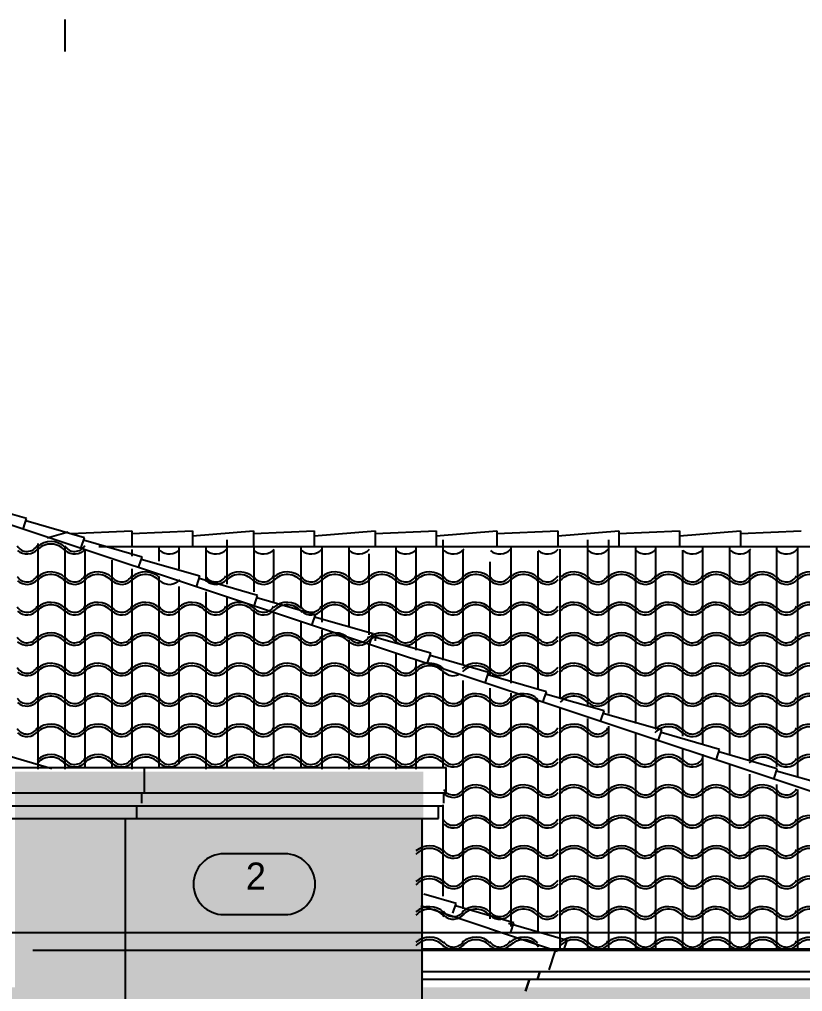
# Model space of a CAD drawing. Extents: x -92740 to -63661, y -15771 to -4391.
# Drawn here: x -83991.1 to -83826.7, y -13516 to -13311.9 of the extents above; entities that cross this region are included whole.
import ezdxf
from ezdxf.enums import TextEntityAlignment as Align

# ---------------------------------------------------------------- set-up
doc = ezdxf.new("R2010")
doc.units = 0
doc.header["$MEASUREMENT"] = 0
for name, color, linetype in [('B1NOTES', 2, 'Continuous'), ('ELEVATIONS', 7, 'Continuous'), ('ROOFTILE', 7, 'Continuous'), ('STUCCO', 4, 'Continuous')]:
    doc.layers.add(name, color=color, linetype=linetype)
doc.styles.add('DCADTXTSTYLE1', font='AVG_TP')

msp = doc.modelspace()

# ---------------------------------------------------------------- hatches: boundary and pattern name
at = {"layer": 'STUCCO', "linetype": 'Continuous', "ltscale": 12.78}
h = msp.add_hatch(dxfattribs=at)
h.set_pattern_fill('cement', color=9, scale=1.5625, style=0, pattern_type=2)
h.set_pattern_definition([(20, (0, 0), (-2.1376259, 5.8730789), [-6.09375015, 0.15625]), (55, (0, 0), (-5.11970028, 3.58485273), [-6.09375015, 0.15625]), (80, (0, 0), (-6.15504846, 1.0853011), [-6.09375015, 0.15625])])
h.paths.add_polyline_path([(-84074.03, -13517.79), (-84074.03, -13624.82), (-84002.68, -13589.88), (-83882.33, -13589.88), (-83882.33, -13577.43), (-83885.53, -13577.43), (-83885.53, -13575.3), (-83885.53, -13565.72), (-83812.57, -13565.72), (-83812.57, -13575.3), (-83814.17, -13575.3), (-83814.17, -13577.96), (-83816.3, -13577.96), (-83816.3, -13590.74), (-83725.78, -13590.74), (-83725.78, -13515.13), (-83906.29, -13515.13), (-83906.29, -13480.52), (-83906.29, -13469.87), (-83992.03, -13469.87), (-83992.03, -13515.13)], flags=0)

# ---------------------------------------------------------------- linework, layer by layer
at = {"layer": 'B1NOTES', "color": 1, "linetype": 'Continuous', "ltscale": 12.78}
for p, q in [((-83935.4, -13487.08), (-83948.18, -13487.08)), ((-83929.01, -13493.47), (-83929.01, -13493.47)), ((-83948.18, -13499.86), (-83935.4, -13499.86))]:
    msp.add_line(p, q, dxfattribs=at)
for centre, start, end in [((-83948.18, -13493.47), 90, 180), ((-83935.4, -13493.47), 0, 90), ((-83948.18, -13493.47), 180, 270), ((-83935.4, -13493.47), 270, 360)]:
    msp.add_arc(centre, 6.39, start, end, dxfattribs=at)
at = {"layer": 'ELEVATIONS', "color": 1, "linetype": 'Continuous', "ltscale": 12.78}
for p, q in [((-83724.2, -13507.6), (-84034.9, -13404.04)), ((-83989.59, -13416.68), (-84001.88, -13413.15)), ((-83990.27, -13418.7), (-83989.59, -13416.68)), ((-83977.47, -13420.73), (-83989.76, -13417.19)), ((-83985.28, -13420.73), (-83980.85, -13419.45)), ((-83980.31, -13419.81), (-83967.53, -13419.28)), ((-83978.14, -13422.75), (-83977.47, -13420.73)), ((-83967.53, -13419.28), (-83967.53, -13422.47)), ((-83967.53, -13419.81), (-83954.75, -13419.28)), ((-83954.75, -13420.34), (-83941.97, -13419.28)), ((-83954.75, -13419.28), (-83954.75, -13422.47)), ((-83941.97, -13419.28), (-83941.97, -13422.47)), ((-83941.97, -13419.81), (-83929.19, -13419.28)), ((-83929.19, -13420.34), (-83916.41, -13419.28)), ((-83929.19, -13419.28), (-83929.19, -13422.47)), ((-83916.41, -13419.28), (-83916.41, -13422.47)), ((-83916.41, -13419.81), (-83903.63, -13419.28)), ((-83903.63, -13420.34), (-83890.85, -13419.28)), ((-83903.63, -13419.28), (-83903.63, -13422.47)), ((-83890.85, -13419.28), (-83890.85, -13422.47)), ((-83890.85, -13419.81), (-83878.07, -13419.28)), ((-83878.07, -13420.34), (-83865.29, -13419.28)), ((-83878.07, -13419.28), (-83878.07, -13422.47)), ((-83865.29, -13419.28), (-83865.29, -13422.47)), ((-83865.29, -13419.81), (-83852.51, -13419.28)), ((-83852.51, -13420.34), (-83839.73, -13419.28)), ((-83852.51, -13419.28), (-83852.51, -13422.47)), ((-83839.73, -13419.28), (-83839.73, -13422.47)), ((-83839.73, -13419.81), (-83826.95, -13419.28)), ((-83965.34, -13424.77), (-83977.64, -13421.23)), ((-83974.45, -13422.55), (-83711.4, -13422.55)), ((-83966.02, -13426.79), (-83965.34, -13424.77)), ((-83953.22, -13428.81), (-83965.51, -13425.27)), ((-83953.89, -13430.83), (-83953.22, -13428.81)), ((-83941.1, -13432.85), (-83953.39, -13429.31)), ((-83941.77, -13434.87), (-83941.1, -13432.85)), ((-83928.97, -13436.89), (-83941.26, -13433.35)), ((-83929.64, -13438.91), (-83928.97, -13436.89)), ((-83916.85, -13440.93), (-83929.14, -13437.4)), ((-83917.52, -13442.95), (-83916.85, -13440.93)), ((-83916.41, -13440.78), (-83916.41, -13442.37)), ((-83904.72, -13444.97), (-83917.02, -13441.44)), ((-83905.4, -13446.99), (-83904.72, -13444.97)), ((-83892.6, -13449.02), (-83904.89, -13445.48)), ((-83893.27, -13451.04), (-83892.6, -13449.02)), ((-83880.47, -13453.06), (-83892.77, -13449.52)), ((-83881.15, -13455.08), (-83880.47, -13453.06)), ((-83868.35, -13457.1), (-83880.64, -13453.56)), ((-83869.02, -13459.12), (-83868.35, -13457.1)), ((-83856.23, -13461.14), (-83868.52, -13457.6)), ((-83856.9, -13463.16), (-83856.23, -13461.14)), ((-83844.1, -13465.18), (-83856.39, -13461.64)), ((-83984.27, -13469.22), (-83996.57, -13465.69)), ((-83844.78, -13467.2), (-83844.1, -13465.18)), ((-83831.98, -13469.22), (-83844.27, -13465.69)), ((-83999.48, -13469), (-83901.5, -13469)), ((-83964.87, -13474.32), (-83964.87, -13469)), ((-83901.5, -13474.32), (-83901.5, -13469)), ((-83832.65, -13471.24), (-83831.98, -13469.22)), ((-83819.85, -13473.26), (-83832.15, -13469.73)), ((-83999.48, -13474.32), (-83901.5, -13474.32)), ((-83965.4, -13476.45), (-83965.4, -13474.32)), ((-83902.03, -13476.45), (-83902.03, -13474.32)), ((-83996.82, -13476.99), (-83902.03, -13476.99)), ((-83966.47, -13479.65), (-83966.47, -13476.99)), ((-83903.1, -13479.65), (-83903.1, -13476.99)), ((-83994.69, -13479.65), (-83903.1, -13479.65)), ((-83968.93, -13479.65), (-83968.93, -13589.88)), ((-83906.62, -13479.98), (-83906.62, -13589.88)), ((-83899.4, -13497.51), (-83906.18, -13495.56)), ((-83878.1, -13507.6), (-83906.81, -13498.03)), ((-83900.08, -13499.53), (-83899.4, -13497.51)), ((-83887.28, -13501.55), (-83899.57, -13498.02)), ((-83876.1, -13505.28), (-83888.39, -13501.74)), ((-83887.95, -13503.57), (-83887.28, -13501.55)), ((-83876.77, -13507.3), (-83876.1, -13505.28)), ((-83710.81, -13507.09), (-83906.62, -13507.09)), ((-83878.7, -13507.6), (-83879.98, -13511.45)), ((-83712.78, -13511.88), (-83906.62, -13511.88)), ((-83881.9, -13511.88), (-83882.41, -13513.4)), ((-83881.83, -13511.88), (-83882.34, -13513.4)), ((-83906.62, -13513.4), (-83715.66, -13513.4)), ((-83884.09, -13513.4), (-83884.93, -13515.92)), ((-83884.02, -13513.4), (-83884.86, -13515.92))]:
    msp.add_line(p, q, dxfattribs=at)
at = {"layer": 'ELEVATIONS', "color": 2, "linetype": 'Continuous', "ltscale": 12.78}
for p, q in [((-84497.15, -13503.61), (-83735.36, -13503.61)), ((-83988.27, -13507.34), (-83604.37, -13507.34))]:
    msp.add_line(p, q, dxfattribs=at)
at = {"layer": 'ROOFTILE', "color": 7, "linetype": 'Continuous', "ltscale": 12.78}
for p, q in [((-83981.53, -13318.64), (-83981.53, -13311.89)), ((-83987.19, -13469.33), (-83987.19, -13421.91)), ((-83981.53, -13469.33), (-83981.53, -13422.47)), ((-83961.78, -13425.67), (-83961.78, -13422.55)), ((-83957.57, -13427.27), (-83957.57, -13422.47)), ((-83951.9, -13429.93), (-83951.9, -13422.55)), ((-83947.5, -13430.46), (-83947.5, -13421.16)), ((-83941.84, -13432.06), (-83941.84, -13422.55)), ((-83931.96, -13435.25), (-83931.96, -13422.47)), ((-83927.55, -13438.45), (-83927.55, -13422.47)), ((-83921.89, -13439.51), (-83921.89, -13422.55)), ((-83912.02, -13442.71), (-83912.02, -13422.47)), ((-83907.8, -13444.31), (-83907.8, -13422.55)), ((-83902.14, -13446.44), (-83902.14, -13421.16)), ((-83887.86, -13451.23), (-83887.86, -13422.55)), ((-83871.78, -13456.02), (-83871.78, -13421.16)), ((-83867.38, -13457.62), (-83867.38, -13421.16)), ((-83861.72, -13459.75), (-83861.72, -13422.55)), ((-83857.5, -13460.81), (-83857.5, -13422.55)), ((-83847.63, -13464.01), (-83847.63, -13422.55)), ((-83841.97, -13466.14), (-83841.97, -13422.55)), ((-83832.09, -13468.8), (-83832.09, -13422.55)), ((-83827.69, -13470.93), (-83827.69, -13422.55)), ((-83977.32, -13468.8), (-83977.32, -13423.23)), ((-83967.44, -13424.6), (-83967.44, -13423.16)), ((-83937.71, -13434.19), (-83937.71, -13423.19)), ((-83917.68, -13441.11), (-83917.68, -13424.13)), ((-83897.93, -13447.5), (-83897.93, -13423.29)), ((-83882.2, -13452.29), (-83882.2, -13423.54)), ((-83877.54, -13454.42), (-83877.54, -13423.11)), ((-83851.84, -13462.41), (-83851.84, -13423.34)), ((-83837.75, -13467.2), (-83837.75, -13423.29)), ((-83971.66, -13468.8), (-83971.66, -13425.4)), ((-83892.26, -13449.63), (-83892.26, -13425.78)), ((-83967.44, -13469.33), (-83967.44, -13427.27)), ((-83961.78, -13468.8), (-83961.78, -13428.86)), ((-83957.57, -13468.27), (-83957.57, -13430.99)), ((-83951.9, -13469.33), (-83951.9, -13432.06)), ((-83947.5, -13468.8), (-83947.5, -13433.12)), ((-83941.84, -13468.8), (-83941.84, -13435.79)), ((-83937.71, -13469.33), (-83937.71, -13436.32)), ((-83931.96, -13468.8), (-83931.96, -13438.45)), ((-83927.55, -13469.33), (-83927.55, -13440.05)), ((-83921.89, -13469.33), (-83921.89, -13442.18)), ((-83917.68, -13469.33), (-83917.68, -13443.24)), ((-83912.02, -13469.33), (-83912.02, -13444.84)), ((-83907.8, -13469.33), (-83907.8, -13446.44)), ((-83902.14, -13468.8), (-83902.14, -13448.57)), ((-83897.93, -13498.62), (-83897.93, -13450.7)), ((-83892.26, -13500.75), (-83892.26, -13452.29)), ((-83887.86, -13502.35), (-83887.86, -13453.36)), ((-83882.2, -13503.41), (-83882.2, -13454.96)), ((-83877.54, -13507.14), (-83877.54, -13456.55)), ((-83871.78, -13507.14), (-83871.78, -13458.68)), ((-83867.38, -13507.14), (-83867.38, -13460.28)), ((-83861.72, -13507.14), (-83861.72, -13461.88)), ((-83857.5, -13507.14), (-83857.5, -13462.94)), ((-83851.84, -13507.14), (-83851.84, -13465.07)), ((-83847.63, -13507.14), (-83847.63, -13466.14)), ((-83841.97, -13507.14), (-83841.97, -13468.27)), ((-83837.75, -13507.14), (-83837.75, -13470.4)), ((-83832.09, -13507.14), (-83832.09, -13472.53)), ((-83827.69, -13507.14), (-83827.69, -13473.59)), ((-83902.14, -13495.96), (-83902.14, -13476.79))]:
    msp.add_line(p, q, dxfattribs=at)
for centre, radius, start, end in [((-83989.51, -13421.16), 2.44, 211.6504, 331.6052), ((-83984.51, -13425.89), 4.37, 46.5154, 131.1465), ((-83984.51, -13425.89), 3.84, 36.0644, 138.0128), ((-83979.51, -13421.16), 2.44, 211.6504, 331.6052), ((-83989.51, -13421.16), 2.97, 228.3381, 319.0707), ((-83979.51, -13421.16), 2.97, 228.3381, 319.0707), ((-83959.64, -13421.16), 2.97, 228.3381, 319.0707), ((-83949.89, -13421.16), 2.97, 228.3381, 319.0707), ((-83939.88, -13421.16), 2.97, 228.3381, 319.0707), ((-83929.87, -13421.16), 2.97, 228.3381, 319.0707), ((-83919.87, -13421.16), 2.97, 228.3381, 319.0707), ((-83910, -13421.16), 2.97, 228.3381, 319.0707), ((-83900, -13421.16), 2.97, 228.3381, 319.0707), ((-83890.25, -13421.16), 2.97, 228.3381, 319.0707), ((-83880.24, -13421.16), 2.97, 228.3381, 319.0707), ((-83869.7, -13421.16), 2.97, 228.3381, 319.0707), ((-83859.7, -13421.16), 2.97, 228.3381, 319.0707), ((-83849.82, -13421.16), 2.97, 228.3381, 319.0707), ((-83839.82, -13421.16), 2.97, 228.3381, 319.0707), ((-83830.07, -13421.16), 2.97, 228.3381, 319.0707), ((-83989.51, -13427.55), 2.44, 211.6504, 331.6052), ((-83984.51, -13432.28), 4.37, 46.5154, 131.1465), ((-83984.51, -13432.28), 3.84, 36.0644, 138.0128), ((-83979.51, -13427.55), 2.44, 211.6504, 331.6052), ((-83974.64, -13432.28), 4.37, 46.5154, 131.1465), ((-83974.64, -13432.28), 3.84, 36.0644, 138.0128), ((-83969.64, -13427.55), 2.44, 211.6504, 331.6052), ((-83964.64, -13432.28), 4.37, 46.5154, 131.1465), ((-83964.64, -13432.28), 3.84, 36.0644, 138.0128), ((-83949.89, -13427.55), 2.44, 211.6504, 331.6052), ((-83944.88, -13432.28), 4.37, 46.5154, 131.1465), ((-83944.88, -13432.28), 3.84, 36.0644, 138.0128), ((-83939.88, -13427.55), 2.44, 211.6504, 331.6052), ((-83934.87, -13432.28), 4.37, 46.5154, 131.1465), ((-83934.87, -13432.28), 3.84, 36.0644, 138.0128), ((-83929.87, -13427.55), 2.44, 211.6504, 331.6052), ((-83924.87, -13432.28), 4.37, 46.5154, 131.1465), ((-83924.87, -13432.28), 3.84, 36.0644, 138.0128), ((-83919.87, -13427.55), 2.44, 211.6504, 331.6052), ((-83915, -13432.28), 4.37, 46.5154, 131.1465), ((-83915, -13432.28), 3.84, 36.0644, 138.0128), ((-83910, -13427.55), 2.44, 211.6504, 331.6052), ((-83905, -13432.28), 4.37, 46.5154, 131.1465), ((-83905, -13432.28), 3.84, 36.0644, 138.0128), ((-83900, -13427.55), 2.44, 211.6504, 331.6052), ((-83895.25, -13432.28), 4.37, 46.5154, 131.1465), ((-83895.25, -13432.28), 3.84, 36.0644, 138.0128), ((-83890.25, -13427.55), 2.44, 211.6504, 331.6052), ((-83885.24, -13432.28), 4.37, 46.5154, 131.1465), ((-83885.24, -13432.28), 3.84, 36.0644, 138.0128), ((-83880.24, -13427.55), 2.44, 211.6504, 331.6052), ((-83874.7, -13432.28), 4.37, 46.5154, 131.1465), ((-83874.7, -13432.28), 3.84, 36.0644, 138.0128), ((-83869.7, -13427.55), 2.44, 211.6504, 331.6052), ((-83864.7, -13432.28), 4.37, 46.5154, 131.1465), ((-83864.7, -13432.28), 3.84, 36.0644, 138.0128), ((-83859.7, -13427.55), 2.44, 211.6504, 331.6052), ((-83854.82, -13432.28), 4.37, 46.5154, 131.1465), ((-83854.82, -13432.28), 3.84, 36.0644, 138.0128), ((-83849.82, -13427.55), 2.44, 211.6504, 331.6052), ((-83844.82, -13432.28), 4.37, 46.5154, 131.1465), ((-83844.82, -13432.28), 3.84, 36.0644, 138.0128), ((-83839.82, -13427.55), 2.44, 211.6504, 331.6052), ((-83835.07, -13432.28), 4.37, 46.5154, 131.1465), ((-83835.07, -13432.28), 3.84, 36.0644, 138.0128), ((-83830.07, -13427.55), 2.44, 211.6504, 331.6052), ((-83825.07, -13432.28), 4.37, 46.5154, 131.1465), ((-83825.07, -13432.28), 3.84, 36.0644, 138.0128), ((-83989.51, -13427.55), 2.97, 228.3381, 319.0707), ((-83979.51, -13427.55), 2.97, 228.3381, 319.0707), ((-83969.64, -13427.55), 2.97, 228.3381, 319.0707), ((-83959.64, -13427.55), 2.97, 228.3381, 319.0707), ((-83949.89, -13427.55), 2.97, 228.3381, 319.0707), ((-83939.88, -13427.55), 2.97, 228.3381, 319.0707), ((-83929.87, -13427.55), 2.97, 228.3381, 319.0707), ((-83919.87, -13427.55), 2.97, 228.3381, 319.0707), ((-83910, -13427.55), 2.97, 228.3381, 319.0707), ((-83900, -13427.55), 2.97, 228.3381, 319.0707), ((-83890.25, -13427.55), 2.97, 228.3381, 319.0707), ((-83880.24, -13427.55), 2.97, 228.3381, 319.0707), ((-83869.7, -13427.55), 2.97, 228.3381, 319.0707), ((-83859.7, -13427.55), 2.97, 228.3381, 319.0707), ((-83849.82, -13427.55), 2.97, 228.3381, 319.0707), ((-83839.82, -13427.55), 2.97, 228.3381, 319.0707), ((-83830.07, -13427.55), 2.97, 228.3381, 319.0707), ((-83989.51, -13433.94), 2.44, 211.6504, 331.6052), ((-83984.51, -13438.67), 4.37, 46.5154, 131.1465), ((-83984.51, -13438.67), 3.84, 36.0644, 138.0128), ((-83979.51, -13433.94), 2.44, 211.6504, 331.6052), ((-83974.64, -13438.67), 4.37, 46.5154, 131.1465), ((-83974.64, -13438.67), 3.84, 36.0644, 138.0128), ((-83969.64, -13433.94), 2.44, 211.6504, 331.6052), ((-83964.64, -13438.67), 4.37, 46.5154, 131.1465), ((-83964.64, -13438.67), 3.84, 36.0644, 138.0128), ((-83959.64, -13433.94), 2.44, 211.6504, 331.6052), ((-83954.89, -13438.67), 4.37, 46.5154, 131.1465), ((-83954.89, -13438.67), 3.84, 36.0644, 138.0128), ((-83949.89, -13433.94), 2.44, 211.6504, 331.6052), ((-83944.88, -13438.67), 4.37, 46.5154, 131.1465), ((-83944.88, -13438.67), 3.84, 36.0644, 138.0128), ((-83939.88, -13433.94), 2.44, 211.6504, 331.6052), ((-83934.87, -13438.67), 4.37, 46.5154, 131.1465), ((-83934.87, -13438.67), 3.84, 36.0644, 138.0128), ((-83929.87, -13433.94), 2.44, 211.6504, 331.6052), ((-83924.87, -13438.67), 4.37, 46.5154, 131.1465), ((-83924.87, -13438.67), 3.84, 36.0644, 138.0128), ((-83919.87, -13433.94), 2.44, 211.6504, 331.6052), ((-83915, -13438.67), 4.37, 46.5154, 131.1465), ((-83915, -13438.67), 3.84, 36.0644, 138.0128), ((-83910, -13433.94), 2.44, 211.6504, 331.6052), ((-83905, -13438.67), 4.37, 46.5154, 131.1465), ((-83905, -13438.67), 3.84, 36.0644, 138.0128), ((-83900, -13433.94), 2.44, 211.6504, 331.6052), ((-83895.25, -13438.67), 4.37, 46.5154, 131.1465), ((-83895.25, -13438.67), 3.84, 36.0644, 138.0128), ((-83890.25, -13433.94), 2.44, 211.6504, 331.6052), ((-83885.24, -13438.67), 4.37, 46.5154, 131.1465), ((-83885.24, -13438.67), 3.84, 36.0644, 138.0128), ((-83880.24, -13433.94), 2.44, 211.6504, 331.6052), ((-83874.7, -13438.67), 4.37, 46.5154, 131.1465), ((-83874.7, -13438.67), 3.84, 36.0644, 138.0128), ((-83869.7, -13433.94), 2.44, 211.6504, 331.6052), ((-83864.7, -13438.67), 4.37, 46.5154, 131.1465), ((-83864.7, -13438.67), 3.84, 36.0644, 138.0128), ((-83859.7, -13433.94), 2.44, 211.6504, 331.6052), ((-83854.82, -13438.67), 4.37, 46.5154, 131.1465), ((-83854.82, -13438.67), 3.84, 36.0644, 138.0128), ((-83849.82, -13433.94), 2.44, 211.6504, 331.6052), ((-83844.82, -13438.67), 4.37, 46.5154, 131.1465), ((-83844.82, -13438.67), 3.84, 36.0644, 138.0128), ((-83839.82, -13433.94), 2.44, 211.6504, 331.6052), ((-83835.07, -13438.67), 4.37, 46.5154, 131.1465), ((-83835.07, -13438.67), 3.84, 36.0644, 138.0128), ((-83830.07, -13433.94), 2.44, 211.6504, 331.6052), ((-83825.07, -13438.67), 4.37, 46.5154, 131.1465), ((-83825.07, -13438.67), 3.84, 36.0644, 138.0128), ((-83989.51, -13433.94), 2.97, 228.3381, 319.0707), ((-83979.51, -13433.94), 2.97, 228.3381, 319.0707), ((-83969.64, -13433.94), 2.97, 228.3381, 319.0707), ((-83959.64, -13433.94), 2.97, 228.3381, 319.0707), ((-83949.89, -13433.94), 2.97, 228.3381, 319.0707), ((-83939.88, -13433.94), 2.97, 228.3381, 319.0707), ((-83929.87, -13433.94), 2.97, 228.3381, 319.0707), ((-83919.87, -13433.94), 2.97, 228.3381, 319.0707), ((-83910, -13433.94), 2.97, 228.3381, 319.0707), ((-83900, -13433.94), 2.97, 228.3381, 319.0707), ((-83890.25, -13433.94), 2.97, 228.3381, 319.0707), ((-83880.24, -13433.94), 2.97, 228.3381, 319.0707), ((-83869.7, -13433.94), 2.97, 228.3381, 319.0707), ((-83859.7, -13433.94), 2.97, 228.3381, 319.0707), ((-83849.82, -13433.94), 2.97, 228.3381, 319.0707), ((-83839.82, -13433.94), 2.97, 228.3381, 319.0707), ((-83830.07, -13433.94), 2.97, 228.3381, 319.0707), ((-83984.51, -13445.06), 4.37, 46.5154, 131.1465), ((-83984.51, -13445.06), 3.84, 36.0644, 138.0128), ((-83974.64, -13445.06), 4.37, 46.5154, 131.1465), ((-83974.64, -13445.06), 3.84, 36.0644, 138.0128), ((-83964.64, -13445.06), 4.37, 46.5154, 131.1465), ((-83964.64, -13445.06), 3.84, 36.0644, 138.0128), ((-83954.89, -13445.06), 4.37, 46.5154, 131.1465), ((-83954.89, -13445.06), 3.84, 36.0644, 138.0128), ((-83944.88, -13445.06), 4.37, 46.5154, 131.1465), ((-83944.88, -13445.06), 3.84, 36.0644, 138.0128), ((-83934.87, -13445.06), 4.37, 46.5154, 131.1465), ((-83934.87, -13445.06), 3.84, 36.0644, 138.0128), ((-83924.87, -13445.06), 4.37, 46.5154, 131.1465), ((-83924.87, -13445.06), 3.84, 36.0644, 138.0128), ((-83915, -13445.06), 4.37, 46.5154, 131.1465), ((-83915, -13445.06), 3.84, 36.0644, 138.0128), ((-83905, -13445.06), 4.37, 46.5154, 131.1465), ((-83905, -13445.06), 3.84, 36.0644, 138.0128), ((-83895.25, -13445.06), 4.37, 46.5154, 131.1465), ((-83895.25, -13445.06), 3.84, 36.0644, 138.0128), ((-83885.24, -13445.06), 4.37, 46.5154, 131.1465), ((-83885.24, -13445.06), 3.84, 36.0644, 138.0128), ((-83874.7, -13445.06), 4.37, 46.5154, 131.1465), ((-83874.7, -13445.06), 3.84, 36.0644, 138.0128), ((-83864.7, -13445.06), 4.37, 46.5154, 131.1465), ((-83864.7, -13445.06), 3.84, 36.0644, 138.0128), ((-83854.82, -13445.06), 4.37, 46.5154, 131.1465), ((-83854.82, -13445.06), 3.84, 36.0644, 138.0128), ((-83844.82, -13445.06), 4.37, 46.5154, 131.1465), ((-83844.82, -13445.06), 3.84, 36.0644, 138.0128), ((-83835.07, -13445.06), 4.37, 46.5154, 131.1465), ((-83835.07, -13445.06), 3.84, 36.0644, 138.0128), ((-83825.07, -13445.06), 4.37, 46.5154, 131.1465), ((-83825.07, -13445.06), 3.84, 36.0644, 138.0128), ((-83989.51, -13440.33), 2.44, 211.6504, 331.6052), ((-83989.51, -13440.33), 2.97, 228.3381, 319.0707), ((-83979.51, -13440.33), 2.44, 211.6504, 331.6052), ((-83979.51, -13440.33), 2.97, 228.3381, 319.0707), ((-83969.64, -13440.33), 2.44, 211.6504, 331.6052), ((-83969.64, -13440.33), 2.97, 228.3381, 319.0707), ((-83959.64, -13440.33), 2.44, 211.6504, 331.6052), ((-83959.64, -13440.33), 2.97, 228.3381, 319.0707), ((-83949.89, -13440.33), 2.44, 211.6504, 331.6052), ((-83949.89, -13440.33), 2.97, 228.3381, 319.0707), ((-83939.88, -13440.33), 2.44, 211.6504, 331.6052), ((-83939.88, -13440.33), 2.97, 228.3381, 319.0707), ((-83929.87, -13440.33), 2.44, 211.6504, 331.6052), ((-83929.87, -13440.33), 2.97, 228.3381, 319.0707), ((-83919.87, -13440.33), 2.44, 211.6504, 331.6052), ((-83919.87, -13440.33), 2.97, 228.3381, 319.0707), ((-83910, -13440.33), 2.44, 211.6504, 331.6052), ((-83910, -13440.33), 2.97, 228.3381, 319.0707), ((-83900, -13440.33), 2.44, 211.6504, 331.6052), ((-83900, -13440.33), 2.97, 228.3381, 319.0707), ((-83890.25, -13440.33), 2.44, 211.6504, 331.6052), ((-83890.25, -13440.33), 2.97, 228.3381, 319.0707), ((-83880.24, -13440.33), 2.44, 211.6504, 331.6052), ((-83880.24, -13440.33), 2.97, 228.3381, 319.0707), ((-83869.7, -13440.33), 2.44, 211.6504, 331.6052), ((-83869.7, -13440.33), 2.97, 228.3381, 319.0707), ((-83859.7, -13440.33), 2.44, 211.6504, 331.6052), ((-83859.7, -13440.33), 2.97, 228.3381, 319.0707), ((-83849.82, -13440.33), 2.44, 211.6504, 331.6052), ((-83849.82, -13440.33), 2.97, 228.3381, 319.0707), ((-83839.82, -13440.33), 2.44, 211.6504, 331.6052), ((-83839.82, -13440.33), 2.97, 228.3381, 319.0707), ((-83830.07, -13440.33), 2.44, 211.6504, 331.6052), ((-83830.07, -13440.33), 2.97, 228.3381, 319.0707), ((-83984.51, -13451.45), 4.37, 46.5154, 131.1465), ((-83974.64, -13451.45), 4.37, 46.5154, 131.1465), ((-83964.64, -13451.45), 4.37, 46.5154, 131.1465), ((-83954.89, -13451.45), 4.37, 46.5154, 131.1465), ((-83944.88, -13451.45), 4.37, 46.5154, 131.1465), ((-83934.87, -13451.45), 4.37, 46.5154, 131.1465), ((-83924.87, -13451.45), 4.37, 46.5154, 131.1465), ((-83915, -13451.45), 4.37, 46.5154, 131.1465), ((-83905, -13451.45), 4.37, 46.5154, 131.1465), ((-83895.25, -13451.45), 4.37, 46.5154, 131.1465), ((-83885.24, -13451.45), 4.37, 46.5154, 131.1465), ((-83874.7, -13451.45), 4.37, 46.5154, 131.1465), ((-83864.7, -13451.45), 4.37, 46.5154, 131.1465), ((-83854.82, -13451.45), 4.37, 46.5154, 131.1465), ((-83844.82, -13451.45), 4.37, 46.5154, 131.1465), ((-83835.07, -13451.45), 4.37, 46.5154, 131.1465), ((-83825.07, -13451.45), 4.37, 46.5154, 131.1465), ((-83989.51, -13446.72), 2.44, 211.6504, 331.6052), ((-83989.51, -13446.72), 2.97, 228.3381, 319.0707), ((-83984.51, -13451.45), 3.84, 36.0644, 138.0128), ((-83979.51, -13446.72), 2.44, 211.6504, 331.6052), ((-83979.51, -13446.72), 2.97, 228.3381, 319.0707), ((-83974.64, -13451.45), 3.84, 36.0644, 138.0128), ((-83969.64, -13446.72), 2.44, 211.6504, 331.6052), ((-83969.64, -13446.72), 2.97, 228.3381, 319.0707), ((-83964.64, -13451.45), 3.84, 36.0644, 138.0128), ((-83959.64, -13446.72), 2.44, 211.6504, 331.6052), ((-83959.64, -13446.72), 2.97, 228.3381, 319.0707), ((-83954.89, -13451.45), 3.84, 36.0644, 138.0128), ((-83949.89, -13446.72), 2.44, 211.6504, 331.6052), ((-83949.89, -13446.72), 2.97, 228.3381, 319.0707), ((-83944.88, -13451.45), 3.84, 36.0644, 138.0128), ((-83939.88, -13446.72), 2.44, 211.6504, 331.6052), ((-83939.88, -13446.72), 2.97, 228.3381, 319.0707), ((-83934.87, -13451.45), 3.84, 36.0644, 138.0128), ((-83929.87, -13446.72), 2.44, 211.6504, 331.6052), ((-83929.87, -13446.72), 2.97, 228.3381, 319.0707), ((-83924.87, -13451.45), 3.84, 36.0644, 138.0128), ((-83919.87, -13446.72), 2.44, 211.6504, 331.6052), ((-83919.87, -13446.72), 2.97, 228.3381, 319.0707), ((-83915, -13451.45), 3.84, 36.0644, 138.0128), ((-83910, -13446.72), 2.44, 211.6504, 331.6052), ((-83910, -13446.72), 2.97, 228.3381, 319.0707), ((-83905, -13451.45), 3.84, 36.0644, 138.0128), ((-83900, -13446.72), 2.97, 228.3381, 291.6832), ((-83895.25, -13451.45), 3.84, 36.0644, 138.0128), ((-83890.25, -13446.72), 2.44, 211.6504, 331.6052), ((-83890.25, -13446.72), 2.97, 228.3381, 319.0707), ((-83885.24, -13451.45), 3.84, 36.0644, 138.0128), ((-83880.24, -13446.72), 2.44, 211.6504, 331.6052), ((-83880.24, -13446.72), 2.97, 228.3381, 319.0707), ((-83874.7, -13451.45), 3.84, 36.0644, 138.0128), ((-83869.7, -13446.72), 2.44, 211.6504, 331.6052), ((-83869.7, -13446.72), 2.97, 228.3381, 319.0707), ((-83864.7, -13451.45), 3.84, 36.0644, 138.0128), ((-83859.7, -13446.72), 2.44, 211.6504, 331.6052), ((-83859.7, -13446.72), 2.97, 228.3381, 319.0707), ((-83854.82, -13451.45), 3.84, 36.0644, 138.0128), ((-83849.82, -13446.72), 2.44, 211.6504, 331.6052), ((-83849.82, -13446.72), 2.97, 228.3381, 319.0707), ((-83844.82, -13451.45), 3.84, 36.0644, 138.0128), ((-83839.82, -13446.72), 2.44, 211.6504, 331.6052), ((-83839.82, -13446.72), 2.97, 228.3381, 319.0707), ((-83835.07, -13451.45), 3.84, 36.0644, 138.0128), ((-83830.07, -13446.72), 2.44, 211.6504, 331.6052), ((-83830.07, -13446.72), 2.97, 228.3381, 319.0707), ((-83825.07, -13451.45), 3.84, 36.0644, 138.0128), ((-83984.51, -13457.84), 4.37, 46.5154, 131.1465), ((-83974.64, -13457.84), 4.37, 46.5154, 131.1465), ((-83964.64, -13457.84), 4.37, 46.5154, 131.1465), ((-83954.89, -13457.84), 4.37, 46.5154, 131.1465), ((-83944.88, -13457.84), 4.37, 46.5154, 131.1465), ((-83934.87, -13457.84), 4.37, 46.5154, 131.1465), ((-83924.87, -13457.84), 4.37, 46.5154, 131.1465), ((-83915, -13457.84), 4.37, 46.5154, 131.1465), ((-83905, -13457.84), 4.37, 46.5154, 131.1465), ((-83895.25, -13457.84), 4.37, 46.5154, 131.1465), ((-83885.24, -13457.84), 4.37, 46.5154, 131.1465), ((-83874.7, -13457.84), 4.37, 46.5154, 131.1465), ((-83864.7, -13457.84), 4.37, 46.5154, 131.1465), ((-83854.82, -13457.84), 4.37, 46.5154, 131.1465), ((-83844.82, -13457.84), 4.37, 46.5154, 131.1465), ((-83835.07, -13457.84), 4.37, 46.5154, 131.1465), ((-83825.07, -13457.84), 4.37, 46.5154, 131.1465), ((-83989.51, -13453.11), 2.44, 211.6504, 331.6052), ((-83989.51, -13453.11), 2.97, 228.3381, 319.0707), ((-83984.51, -13457.84), 3.84, 36.0644, 138.0128), ((-83979.51, -13453.11), 2.44, 211.6504, 331.6052), ((-83979.51, -13453.11), 2.97, 228.3381, 319.0707), ((-83974.64, -13457.84), 3.84, 36.0644, 138.0128), ((-83969.64, -13453.11), 2.44, 211.6504, 331.6052), ((-83969.64, -13453.11), 2.97, 228.3381, 319.0707), ((-83964.64, -13457.84), 3.84, 36.0644, 138.0128), ((-83959.64, -13453.11), 2.44, 211.6504, 331.6052), ((-83959.64, -13453.11), 2.97, 228.3381, 319.0707), ((-83954.89, -13457.84), 3.84, 36.0644, 138.0128), ((-83949.89, -13453.11), 2.44, 211.6504, 331.6052), ((-83949.89, -13453.11), 2.97, 228.3381, 319.0707), ((-83944.88, -13457.84), 3.84, 36.0644, 138.0128), ((-83939.88, -13453.11), 2.44, 211.6504, 331.6052), ((-83939.88, -13453.11), 2.97, 228.3381, 319.0707), ((-83934.87, -13457.84), 3.84, 36.0644, 138.0128), ((-83929.87, -13453.11), 2.44, 211.6504, 331.6052), ((-83929.87, -13453.11), 2.97, 228.3381, 319.0707), ((-83924.87, -13457.84), 3.84, 36.0644, 138.0128), ((-83919.87, -13453.11), 2.44, 211.6504, 331.6052), ((-83919.87, -13453.11), 2.97, 228.3381, 319.0707), ((-83915, -13457.84), 3.84, 36.0644, 138.0128), ((-83910, -13453.11), 2.44, 211.6504, 331.6052), ((-83910, -13453.11), 2.97, 228.3381, 319.0707), ((-83905, -13457.84), 3.84, 36.0644, 138.0128), ((-83900, -13453.11), 2.44, 211.6504, 331.6052), ((-83900, -13453.11), 2.97, 228.3381, 319.0707), ((-83895.25, -13457.84), 3.84, 36.0644, 138.0128), ((-83890.25, -13453.11), 2.44, 211.6504, 331.6052), ((-83890.25, -13453.11), 2.97, 228.3381, 319.0707), ((-83885.24, -13457.84), 3.84, 36.0644, 138.0128), ((-83874.7, -13457.84), 3.84, 36.0644, 138.0128), ((-83869.7, -13453.11), 2.44, 211.6504, 331.6052), ((-83869.7, -13453.11), 2.97, 228.3381, 319.0707), ((-83864.7, -13457.84), 3.84, 36.0644, 138.0128), ((-83859.7, -13453.11), 2.44, 211.6504, 331.6052), ((-83859.7, -13453.11), 2.97, 228.3381, 319.0707), ((-83854.82, -13457.84), 3.84, 36.0644, 138.0128), ((-83849.82, -13453.11), 2.44, 211.6504, 331.6052), ((-83849.82, -13453.11), 2.97, 228.3381, 319.0707), ((-83844.82, -13457.84), 3.84, 36.0644, 138.0128), ((-83839.82, -13453.11), 2.44, 211.6504, 331.6052), ((-83839.82, -13453.11), 2.97, 228.3381, 319.0707), ((-83835.07, -13457.84), 3.84, 36.0644, 138.0128), ((-83830.07, -13453.11), 2.44, 211.6504, 331.6052), ((-83830.07, -13453.11), 2.97, 228.3381, 319.0707), ((-83825.07, -13457.84), 3.84, 36.0644, 138.0128), ((-83989.51, -13459.5), 2.44, 211.6504, 331.6052), ((-83989.51, -13459.5), 2.97, 228.3381, 319.0707), ((-83984.51, -13464.23), 4.37, 46.5154, 131.1465), ((-83984.51, -13464.23), 3.84, 36.0644, 138.0128), ((-83979.51, -13459.5), 2.44, 211.6504, 331.6052), ((-83979.51, -13459.5), 2.97, 228.3381, 319.0707), ((-83974.64, -13464.23), 4.37, 46.5154, 131.1465), ((-83974.64, -13464.23), 3.84, 36.0644, 138.0128), ((-83969.64, -13459.5), 2.44, 211.6504, 331.6052), ((-83969.64, -13459.5), 2.97, 228.3381, 319.0707), ((-83964.64, -13464.23), 4.37, 46.5154, 131.1465), ((-83964.64, -13464.23), 3.84, 36.0644, 138.0128), ((-83959.64, -13459.5), 2.44, 211.6504, 331.6052), ((-83959.64, -13459.5), 2.97, 228.3381, 319.0707), ((-83954.89, -13464.23), 4.37, 46.5154, 131.1465), ((-83954.89, -13464.23), 3.84, 36.0644, 138.0128), ((-83949.89, -13459.5), 2.44, 211.6504, 331.6052), ((-83949.89, -13459.5), 2.97, 228.3381, 319.0707), ((-83944.88, -13464.23), 4.37, 46.5154, 131.1465), ((-83944.88, -13464.23), 3.84, 36.0644, 138.0128), ((-83939.88, -13459.5), 2.44, 211.6504, 331.6052), ((-83939.88, -13459.5), 2.97, 228.3381, 319.0707), ((-83934.87, -13464.23), 4.37, 46.5154, 131.1465), ((-83934.87, -13464.23), 3.84, 36.0644, 138.0128), ((-83929.87, -13459.5), 2.44, 211.6504, 331.6052), ((-83929.87, -13459.5), 2.97, 228.3381, 319.0707), ((-83924.87, -13464.23), 4.37, 46.5154, 131.1465), ((-83924.87, -13464.23), 3.84, 36.0644, 138.0128), ((-83919.87, -13459.5), 2.44, 211.6504, 331.6052), ((-83919.87, -13459.5), 2.97, 228.3381, 319.0707), ((-83915, -13464.23), 4.37, 46.5154, 131.1465), ((-83915, -13464.23), 3.84, 36.0644, 138.0128), ((-83910, -13459.5), 2.44, 211.6504, 331.6052), ((-83910, -13459.5), 2.97, 228.3381, 319.0707), ((-83905, -13464.23), 4.37, 46.5154, 131.1465), ((-83905, -13464.23), 3.84, 36.0644, 138.0128), ((-83900, -13459.5), 2.44, 211.6504, 331.6052), ((-83900, -13459.5), 2.97, 228.3381, 319.0707), ((-83895.25, -13464.23), 4.37, 46.5154, 131.1465), ((-83895.25, -13464.23), 3.84, 36.0644, 138.0128), ((-83890.25, -13459.5), 2.44, 211.6504, 331.6052), ((-83890.25, -13459.5), 2.97, 228.3381, 319.0707), ((-83885.24, -13464.23), 4.37, 46.5154, 131.1465), ((-83885.24, -13464.23), 3.84, 36.0644, 138.0128), ((-83880.24, -13459.5), 2.44, 211.6504, 331.6052), ((-83880.24, -13459.5), 2.97, 228.3381, 319.0707), ((-83874.7, -13464.23), 4.37, 46.5154, 131.1465), ((-83874.7, -13464.23), 3.84, 36.0644, 138.0128), ((-83869.7, -13459.5), 2.44, 211.6504, 331.6052), ((-83869.7, -13459.5), 2.97, 228.3381, 319.0707), ((-83854.82, -13464.23), 4.37, 46.5154, 131.1465), ((-83854.82, -13464.23), 3.84, 36.0644, 138.0128), ((-83849.82, -13459.5), 2.44, 211.6504, 331.6052), ((-83849.82, -13459.5), 2.97, 228.3381, 319.0707), ((-83844.82, -13464.23), 4.37, 46.5154, 131.1465), ((-83844.82, -13464.23), 3.84, 36.0644, 138.0128), ((-83839.82, -13459.5), 2.44, 211.6504, 331.6052), ((-83839.82, -13459.5), 2.97, 228.3381, 319.0707), ((-83835.07, -13464.23), 4.37, 46.5154, 131.1465), ((-83835.07, -13464.23), 3.84, 36.0644, 138.0128), ((-83830.07, -13459.5), 2.44, 211.6504, 331.6052), ((-83830.07, -13459.5), 2.97, 228.3381, 319.0707), ((-83825.07, -13464.23), 4.37, 46.5154, 131.1465), ((-83825.07, -13464.23), 3.84, 36.0644, 138.0128), ((-83984.51, -13470.62), 4.37, 46.5154, 131.1465), ((-83984.51, -13470.62), 3.84, 36.0644, 138.0128), ((-83979.51, -13465.89), 2.44, 211.6504, 331.6052), ((-83979.51, -13465.89), 2.97, 228.3381, 319.0707), ((-83974.64, -13470.62), 4.37, 46.5154, 131.1465), ((-83974.64, -13470.62), 3.84, 36.0644, 138.0128), ((-83969.64, -13465.89), 2.44, 211.6504, 331.6052), ((-83969.64, -13465.89), 2.97, 228.3381, 319.0707), ((-83964.64, -13470.62), 4.37, 46.5154, 131.1465), ((-83964.64, -13470.62), 3.84, 36.0644, 138.0128), ((-83959.64, -13465.89), 2.44, 211.6504, 331.6052), ((-83959.64, -13465.89), 2.97, 228.3381, 319.0707), ((-83954.89, -13470.62), 4.37, 46.5154, 131.1465), ((-83954.89, -13470.62), 3.84, 36.0644, 138.0128), ((-83949.89, -13465.89), 2.44, 211.6504, 331.6052), ((-83949.89, -13465.89), 2.97, 228.3381, 319.0707), ((-83944.88, -13470.62), 4.37, 46.5154, 131.1465), ((-83944.88, -13470.62), 3.84, 36.0644, 138.0128), ((-83939.88, -13465.89), 2.44, 211.6504, 331.6052), ((-83939.88, -13465.89), 2.97, 228.3381, 319.0707), ((-83934.87, -13470.62), 4.37, 46.5154, 131.1465), ((-83934.87, -13470.62), 3.84, 36.0644, 138.0128), ((-83929.87, -13465.89), 2.44, 211.6504, 331.6052), ((-83929.87, -13465.89), 2.97, 228.3381, 319.0707), ((-83924.87, -13470.62), 4.37, 46.5154, 131.1465), ((-83924.87, -13470.62), 3.84, 36.0644, 138.0128), ((-83919.87, -13465.89), 2.44, 211.6504, 331.6052), ((-83919.87, -13465.89), 2.97, 228.3381, 319.0707), ((-83915, -13470.62), 4.37, 46.5154, 131.1465), ((-83915, -13470.62), 3.84, 36.0644, 138.0128), ((-83910, -13465.89), 2.44, 211.6504, 331.6052), ((-83910, -13465.89), 2.97, 228.3381, 319.0707), ((-83905, -13470.62), 4.37, 46.5154, 131.1465), ((-83905, -13470.62), 3.84, 36.0644, 138.0128), ((-83900, -13465.89), 2.44, 211.6504, 331.6052), ((-83900, -13465.89), 2.97, 228.3381, 319.0707), ((-83895.25, -13470.62), 4.37, 46.5154, 131.1465), ((-83895.25, -13470.62), 3.84, 36.0644, 138.0128), ((-83890.25, -13465.89), 2.44, 211.6504, 331.6052), ((-83890.25, -13465.89), 2.97, 228.3381, 319.0707), ((-83885.24, -13470.62), 4.37, 46.5154, 131.1465), ((-83885.24, -13470.62), 3.84, 36.0644, 138.0128), ((-83880.24, -13465.89), 2.44, 211.6504, 331.6052), ((-83880.24, -13465.89), 2.97, 228.3381, 319.0707), ((-83874.7, -13470.62), 4.37, 46.5154, 131.1465), ((-83874.7, -13470.62), 3.84, 36.0644, 138.0128), ((-83869.7, -13465.89), 2.44, 211.6504, 331.6052), ((-83869.7, -13465.89), 2.97, 228.3381, 319.0707), ((-83864.7, -13470.62), 4.37, 46.5154, 131.1465), ((-83864.7, -13470.62), 3.84, 36.0644, 138.0128), ((-83859.7, -13465.89), 2.44, 211.6504, 331.6052), ((-83859.7, -13465.89), 2.97, 228.3381, 319.0707), ((-83854.82, -13470.62), 4.37, 46.5154, 131.1465), ((-83854.82, -13470.62), 3.84, 36.0644, 138.0128), ((-83849.82, -13465.89), 2.44, 211.6504, 331.6052), ((-83849.82, -13465.89), 2.97, 228.3381, 319.0707), ((-83835.07, -13470.62), 4.37, 46.5154, 131.1465), ((-83835.07, -13470.62), 3.84, 36.0644, 138.0128), ((-83830.07, -13465.89), 2.44, 211.6504, 331.6052), ((-83830.07, -13465.89), 2.97, 228.3381, 319.0707), ((-83825.07, -13470.62), 4.37, 46.5154, 131.1465), ((-83825.07, -13470.62), 3.84, 36.0644, 138.0128), ((-83900, -13472.28), 2.44, 211.6504, 331.6052), ((-83895.25, -13477.01), 4.37, 46.5154, 131.1465), ((-83895.25, -13477.01), 3.84, 36.0644, 138.0128), ((-83890.25, -13472.28), 2.44, 211.6504, 331.6052), ((-83885.24, -13477.01), 4.37, 46.5154, 131.1465), ((-83885.24, -13477.01), 3.84, 36.0644, 138.0128), ((-83880.24, -13472.28), 2.44, 211.6504, 331.6052), ((-83874.7, -13477.01), 4.37, 46.5154, 131.1465), ((-83874.7, -13477.01), 3.84, 36.0644, 138.0128), ((-83869.7, -13472.28), 2.44, 211.6504, 331.6052), ((-83864.7, -13477.01), 4.37, 46.5154, 131.1465), ((-83864.7, -13477.01), 3.84, 36.0644, 138.0128), ((-83859.7, -13472.28), 2.44, 211.6504, 331.6052), ((-83854.82, -13477.01), 4.37, 46.5154, 131.1465), ((-83854.82, -13477.01), 3.84, 36.0644, 138.0128), ((-83849.82, -13472.28), 2.44, 211.6504, 331.6052), ((-83844.82, -13477.01), 4.37, 46.5154, 131.1465), ((-83844.82, -13477.01), 3.84, 36.0644, 138.0128), ((-83839.82, -13472.28), 2.44, 211.6504, 331.6052), ((-83835.07, -13477.01), 4.37, 46.5154, 131.1465), ((-83835.07, -13477.01), 3.84, 36.0644, 138.0128), ((-83830.07, -13472.28), 2.44, 211.6504, 331.6052), ((-83900, -13472.28), 2.97, 228.3381, 319.0707), ((-83890.25, -13472.28), 2.97, 228.3381, 319.0707), ((-83880.24, -13472.28), 2.97, 228.3381, 319.0707), ((-83869.7, -13472.28), 2.97, 228.3381, 319.0707), ((-83859.7, -13472.28), 2.97, 228.3381, 319.0707), ((-83849.82, -13472.28), 2.97, 228.3381, 319.0707), ((-83839.82, -13472.28), 2.97, 228.3381, 319.0707), ((-83830.07, -13472.28), 2.97, 228.3381, 319.0707), ((-83900, -13478.67), 2.44, 211.6504, 331.6052), ((-83895.25, -13483.4), 4.37, 46.5154, 131.1465), ((-83895.25, -13483.4), 3.84, 36.0644, 138.0128), ((-83890.25, -13478.67), 2.44, 211.6504, 331.6052), ((-83885.24, -13483.4), 4.37, 46.5154, 131.1465), ((-83885.24, -13483.4), 3.84, 36.0644, 138.0128), ((-83880.24, -13478.67), 2.44, 211.6504, 331.6052), ((-83874.7, -13483.4), 4.37, 46.5154, 131.1465), ((-83874.7, -13483.4), 3.84, 36.0644, 138.0128), ((-83869.7, -13478.67), 2.44, 211.6504, 331.6052), ((-83864.7, -13483.4), 4.37, 46.5154, 131.1465), ((-83864.7, -13483.4), 3.84, 36.0644, 138.0128), ((-83859.7, -13478.67), 2.44, 211.6504, 331.6052), ((-83854.82, -13483.4), 4.37, 46.5154, 131.1465), ((-83854.82, -13483.4), 3.84, 36.0644, 138.0128), ((-83849.82, -13478.67), 2.44, 211.6504, 331.6052), ((-83844.82, -13483.4), 4.37, 46.5154, 131.1465), ((-83844.82, -13483.4), 3.84, 36.0644, 138.0128), ((-83839.82, -13478.67), 2.44, 211.6504, 331.6052), ((-83835.07, -13483.4), 4.37, 46.5154, 131.1465), ((-83835.07, -13483.4), 3.84, 36.0644, 138.0128), ((-83830.07, -13478.67), 2.44, 211.6504, 331.6052), ((-83825.07, -13483.4), 4.37, 46.5154, 131.1465), ((-83825.07, -13483.4), 3.84, 36.0644, 138.0128), ((-83900, -13478.67), 2.97, 228.3381, 319.0707), ((-83890.25, -13478.67), 2.97, 228.3381, 319.0707), ((-83880.24, -13478.67), 2.97, 228.3381, 319.0707), ((-83869.7, -13478.67), 2.97, 228.3381, 319.0707), ((-83859.7, -13478.67), 2.97, 228.3381, 319.0707), ((-83849.82, -13478.67), 2.97, 228.3381, 319.0707), ((-83839.82, -13478.67), 2.97, 228.3381, 319.0707), ((-83830.07, -13478.67), 2.97, 228.3381, 319.0707), ((-83905, -13489.79), 4.37, 46.5154, 131.1465), ((-83905, -13489.79), 3.84, 36.0644, 138.0128), ((-83900, -13485.06), 2.44, 211.6504, 331.6052), ((-83895.25, -13489.79), 4.37, 46.5154, 131.1465), ((-83895.25, -13489.79), 3.84, 36.0644, 138.0128), ((-83890.25, -13485.06), 2.44, 211.6504, 331.6052), ((-83885.24, -13489.79), 4.37, 46.5154, 131.1465), ((-83885.24, -13489.79), 3.84, 36.0644, 138.0128), ((-83880.24, -13485.06), 2.44, 211.6504, 331.6052), ((-83874.7, -13489.79), 4.37, 46.5154, 131.1465), ((-83874.7, -13489.79), 3.84, 36.0644, 138.0128), ((-83869.7, -13485.06), 2.44, 211.6504, 331.6052), ((-83864.7, -13489.79), 4.37, 46.5154, 131.1465), ((-83864.7, -13489.79), 3.84, 36.0644, 138.0128), ((-83859.7, -13485.06), 2.44, 211.6504, 331.6052), ((-83854.82, -13489.79), 4.37, 46.5154, 131.1465), ((-83854.82, -13489.79), 3.84, 36.0644, 138.0128), ((-83849.82, -13485.06), 2.44, 211.6504, 331.6052), ((-83844.82, -13489.79), 4.37, 46.5154, 131.1465), ((-83844.82, -13489.79), 3.84, 36.0644, 138.0128), ((-83839.82, -13485.06), 2.44, 211.6504, 331.6052), ((-83835.07, -13489.79), 4.37, 46.5154, 131.1465), ((-83835.07, -13489.79), 3.84, 36.0644, 138.0128), ((-83830.07, -13485.06), 2.44, 211.6504, 331.6052), ((-83825.07, -13489.79), 4.37, 46.5154, 131.1465), ((-83825.07, -13489.79), 3.84, 36.0644, 138.0128), ((-83900, -13485.06), 2.97, 228.3381, 319.0707), ((-83890.25, -13485.06), 2.97, 228.3381, 319.0707), ((-83880.24, -13485.06), 2.97, 228.3381, 319.0707), ((-83869.7, -13485.06), 2.97, 228.3381, 319.0707), ((-83859.7, -13485.06), 2.97, 228.3381, 319.0707), ((-83849.82, -13485.06), 2.97, 228.3381, 319.0707), ((-83839.82, -13485.06), 2.97, 228.3381, 319.0707), ((-83830.07, -13485.06), 2.97, 228.3381, 319.0707), ((-83905, -13496.18), 4.37, 46.5154, 131.1465), ((-83905, -13496.18), 3.84, 36.0644, 138.0128), ((-83895.25, -13496.18), 4.37, 46.5154, 131.1465), ((-83895.25, -13496.18), 3.84, 36.0644, 138.0128), ((-83885.24, -13496.18), 4.37, 46.5154, 131.1465), ((-83885.24, -13496.18), 3.84, 36.0644, 138.0128), ((-83874.7, -13496.18), 4.37, 46.5154, 131.1465), ((-83874.7, -13496.18), 3.84, 36.0644, 138.0128), ((-83864.7, -13496.18), 4.37, 46.5154, 131.1465), ((-83864.7, -13496.18), 3.84, 36.0644, 138.0128), ((-83854.82, -13496.18), 4.37, 46.5154, 131.1465), ((-83854.82, -13496.18), 3.84, 36.0644, 138.0128), ((-83844.82, -13496.18), 4.37, 46.5154, 131.1465), ((-83844.82, -13496.18), 3.84, 36.0644, 138.0128), ((-83835.07, -13496.18), 4.37, 46.5154, 131.1465), ((-83835.07, -13496.18), 3.84, 36.0644, 138.0128), ((-83825.07, -13496.18), 4.37, 46.5154, 131.1465), ((-83825.07, -13496.18), 3.84, 36.0644, 138.0128), ((-83900, -13491.45), 2.44, 211.6504, 331.6052), ((-83900, -13491.45), 2.97, 228.3381, 319.0707), ((-83890.25, -13491.45), 2.44, 211.6504, 331.6052), ((-83890.25, -13491.45), 2.97, 228.3381, 319.0707), ((-83880.24, -13491.45), 2.44, 211.6504, 331.6052), ((-83880.24, -13491.45), 2.97, 228.3381, 319.0707), ((-83869.7, -13491.45), 2.44, 211.6504, 331.6052), ((-83869.7, -13491.45), 2.97, 228.3381, 319.0707), ((-83859.7, -13491.45), 2.44, 211.6504, 331.6052), ((-83859.7, -13491.45), 2.97, 228.3381, 319.0707), ((-83849.82, -13491.45), 2.44, 211.6504, 331.6052), ((-83849.82, -13491.45), 2.97, 228.3381, 319.0707), ((-83839.82, -13491.45), 2.44, 211.6504, 331.6052), ((-83839.82, -13491.45), 2.97, 228.3381, 319.0707), ((-83830.07, -13491.45), 2.44, 211.6504, 331.6052), ((-83830.07, -13491.45), 2.97, 228.3381, 319.0707), ((-83905, -13502.57), 4.37, 46.5154, 131.1465), ((-83895.25, -13502.57), 4.37, 46.5154, 131.1465), ((-83885.24, -13502.57), 4.37, 46.5154, 131.1465), ((-83874.7, -13502.57), 4.37, 46.5154, 131.1465), ((-83864.7, -13502.57), 4.37, 46.5154, 131.1465), ((-83854.82, -13502.57), 4.37, 46.5154, 131.1465), ((-83844.82, -13502.57), 4.37, 46.5154, 131.1465), ((-83835.07, -13502.57), 4.37, 46.5154, 131.1465), ((-83825.07, -13502.57), 4.37, 46.5154, 131.1465), ((-83905, -13502.57), 3.84, 36.0644, 138.0128), ((-83900, -13497.84), 2.44, 211.6504, 331.6052), ((-83900, -13497.84), 2.97, 228.3381, 319.0707), ((-83895.25, -13502.57), 3.84, 36.0644, 138.0128), ((-83890.25, -13497.84), 2.44, 211.6504, 331.6052), ((-83890.25, -13497.84), 2.97, 228.3381, 319.0707), ((-83885.24, -13502.57), 3.84, 36.0644, 138.0128), ((-83880.24, -13497.84), 2.44, 211.6504, 331.6052), ((-83880.24, -13497.84), 2.97, 228.3381, 319.0707), ((-83874.7, -13502.57), 3.84, 36.0644, 138.0128), ((-83869.7, -13497.84), 2.44, 211.6504, 331.6052), ((-83869.7, -13497.84), 2.97, 228.3381, 319.0707), ((-83864.7, -13502.57), 3.84, 36.0644, 138.0128), ((-83859.7, -13497.84), 2.44, 211.6504, 331.6052), ((-83859.7, -13497.84), 2.97, 228.3381, 319.0707), ((-83854.82, -13502.57), 3.84, 36.0644, 138.0128), ((-83849.82, -13497.84), 2.44, 211.6504, 331.6052), ((-83849.82, -13497.84), 2.97, 228.3381, 319.0707), ((-83844.82, -13502.57), 3.84, 36.0644, 138.0128), ((-83839.82, -13497.84), 2.44, 211.6504, 331.6052), ((-83839.82, -13497.84), 2.97, 228.3381, 319.0707), ((-83835.07, -13502.57), 3.84, 36.0644, 138.0128), ((-83830.07, -13497.84), 2.44, 211.6504, 331.6052), ((-83830.07, -13497.84), 2.97, 228.3381, 319.0707), ((-83825.07, -13502.57), 3.84, 36.0644, 138.0128), ((-83905, -13508.96), 4.37, 46.5154, 131.1465), ((-83895.25, -13508.96), 4.37, 46.5154, 131.1465), ((-83885.24, -13508.96), 4.37, 46.5154, 131.1465), ((-83874.7, -13508.96), 4.37, 46.5154, 131.1465), ((-83864.7, -13508.96), 4.37, 46.5154, 131.1465), ((-83854.82, -13508.96), 4.37, 46.5154, 131.1465), ((-83844.82, -13508.96), 4.37, 46.5154, 131.1465), ((-83835.07, -13508.96), 4.37, 46.5154, 131.1465), ((-83825.07, -13508.96), 4.37, 46.5154, 131.1465), ((-83905, -13508.96), 3.84, 36.0644, 138.0128), ((-83900, -13504.23), 2.44, 211.6504, 331.6052), ((-83900, -13504.23), 2.97, 228.3381, 319.0707), ((-83895.25, -13508.96), 3.84, 36.0644, 138.0128), ((-83890.25, -13504.23), 2.44, 211.6504, 331.6052), ((-83890.25, -13504.23), 2.97, 228.3381, 319.0707), ((-83885.24, -13508.96), 3.84, 36.0644, 138.0128), ((-83874.7, -13508.96), 3.84, 36.0644, 138.0128), ((-83869.7, -13504.23), 2.44, 211.6504, 331.6052), ((-83869.7, -13504.23), 2.97, 228.3381, 319.0707), ((-83864.7, -13508.96), 3.84, 36.0644, 138.0128), ((-83859.7, -13504.23), 2.44, 211.6504, 331.6052), ((-83859.7, -13504.23), 2.97, 228.3381, 319.0707), ((-83854.82, -13508.96), 3.84, 36.0644, 138.0128), ((-83849.82, -13504.23), 2.44, 211.6504, 331.6052), ((-83849.82, -13504.23), 2.97, 228.3381, 319.0707), ((-83844.82, -13508.96), 3.84, 36.0644, 138.0128), ((-83839.82, -13504.23), 2.44, 211.6504, 331.6052), ((-83839.82, -13504.23), 2.97, 228.3381, 319.0707), ((-83835.07, -13508.96), 3.84, 36.0644, 138.0128), ((-83830.07, -13504.23), 2.44, 211.6504, 331.6052), ((-83830.07, -13504.23), 2.97, 228.3381, 319.0707), ((-83825.07, -13508.96), 3.84, 36.0644, 138.0128)]:
    msp.add_arc(centre, radius, start, end, dxfattribs=at)

# ---------------------------------------------------------------- texts
at = {"layer": 'B1NOTES', "color": 3, "linetype": 'Continuous', "ltscale": 8.52, "style": 'DCADTXTSTYLE1'}
msp.add_text('2', height=5.68, dxfattribs=at).set_placement((-83943.57, -13496.31), align=Align.BOTTOM_LEFT)

doc.saveas('drawing.dxf')
